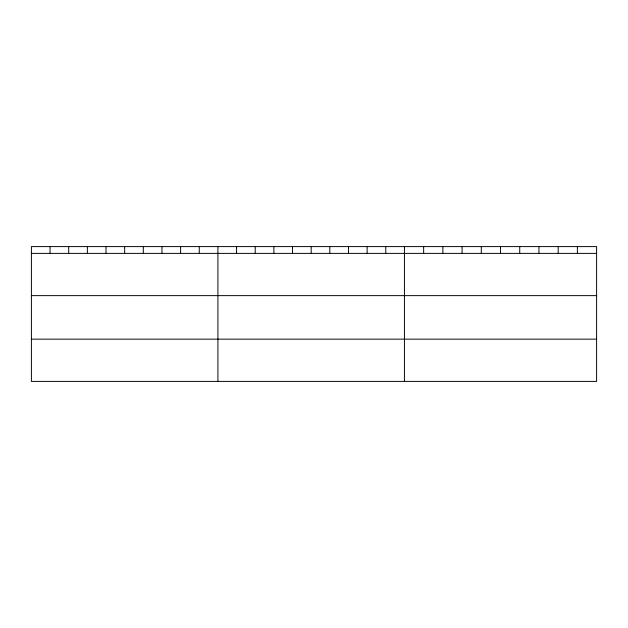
<?xml version="1.0" encoding="UTF-8"?>
<svg xmlns="http://www.w3.org/2000/svg" width="628" height="628" viewBox="0 0 628 628"><rect width="100%" height="100%" fill="white"/><g stroke="black" fill="none" stroke-linecap="round" stroke-linejoin="round"><path stroke-width="0.94" d="M596.6 253.382L596.6 381.4L31.4 381.4L31.4 246.6L596.6 246.6L596.6 253.382L31.4 253.382M31.4 295.631L596.6 295.631M31.4 339.151L596.6 339.151M577.383 246.6L577.383 253.382M558.166 246.6L558.166 253.382M538.95 246.6L538.95 253.382M519.733 246.6L519.733 253.382M500.516 246.6L500.516 253.382M481.299 246.6L481.299 253.382M462.082 246.6L462.082 253.382M442.866 246.6L442.866 253.382M423.649 246.6L423.649 253.382M404.432 246.6L404.432 381.4M385.78 246.6L385.78 253.382M367.129 246.6L367.129 253.382M348.477 246.6L348.477 253.382M329.826 246.6L329.826 253.382M311.174 246.6L311.174 253.382M292.522 246.6L292.522 253.382M273.871 246.6L273.871 253.382M255.219 246.6L255.219 253.382M236.568 246.6L236.568 253.382M217.916 246.6L217.916 381.4M199.264 246.6L199.264 253.382M180.613 246.6L180.613 253.382M161.961 246.6L161.961 253.382M143.31 246.6L143.31 253.382M124.658 246.6L124.658 253.382M106.006 246.6L106.006 253.382M87.355 246.6L87.355 253.382M68.703 246.6L68.703 253.382M50.052 246.6L50.052 253.382"/></g></svg>
